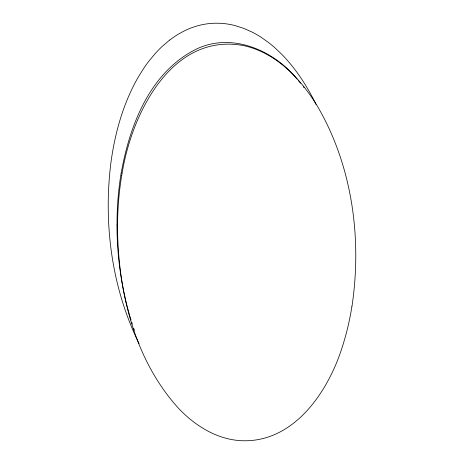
<?xml version="1.0" encoding="UTF-8"?>
<svg xmlns="http://www.w3.org/2000/svg" width="464" height="464" viewBox="0 0 464 464"><rect width="100%" height="100%" fill="white"/><g stroke="black" fill="none" stroke-linecap="round" stroke-linejoin="round"><path stroke-width="0.7" d="M351.915 306.739C362.152 238.798 352.437 166.216 317.521 106.378C300.927 78.95 276.538 53.151 244.238 45.721C171.03 31.587 130.674 115.727 121.794 175.351M121.22 173.026C129.578 125.848 149.344 73.921 194.062 50.274C229.813 31.245 273.284 49.573 297.088 79.129M169.807 39.956L162.168 46.429A106.534 99.418 -40.9 0 0 155.185 53.575L148.834 61.236A133.069 122.084 -40.2 0 0 143.103 69.298L137.941 77.662A159.749 144.078 -40.5 0 0 135.569 81.937C123.035 105.398 115.652 131.312 111.656 157.516A312.168 256.992 -44.8 0 0 110.728 164.152C103.402 224.93 111.969 288.411 139.072 343.592M298.509 80.759L300.626 83.288M303.357 86.704L304.042 87.597M315.566 103.466C307.435 86.93 297.424 71.212 284.919 57.629A161.982 151.073 -18.5 0 0 281.805 54.352L275.222 48.07A133.934 125.959 -25.5 0 0 268.151 42.224L260.565 36.911A106.732 100.984 -33.8 0 0 252.462 32.254L243.855 28.403L234.784 25.508A77.819 73.979 -43.8 0 0 220.516 23.293L215.65 23.206A71.763 68.312 -45.9 0 0 196.249 26.193L191.539 27.776A79.907 75.765 -43.9 0 0 169.853 40.008M315.798 103.942L316.03 104.423M133.731 328.303L134.438 330.351M131.695 322.12L132.35 324.168M131.045 320.067L129.798 315.914M129.346 314.343L129.647 315.392M124.48 295.168L124.81 296.322M129.195 313.821L127.461 307.481M127.281 306.791C120.362 280.024 116.974 252.364 116.969 224.721M117.491 227.331C118.129 291.618 134.34 359.757 178.605 408.378C194.932 425.65 216.775 439.362 241.025 440.684C293.579 443.259 327.99 392.097 342.096 347.571A376.948 312.713 1.2 0 0 351.845 306.745M117.05 224.715A345.326 276.01 -44.6 0 1 121.139 173.014M117.578 227.331A347.623 277.182 -44.5 0 1 121.707 175.346"/></g></svg>
